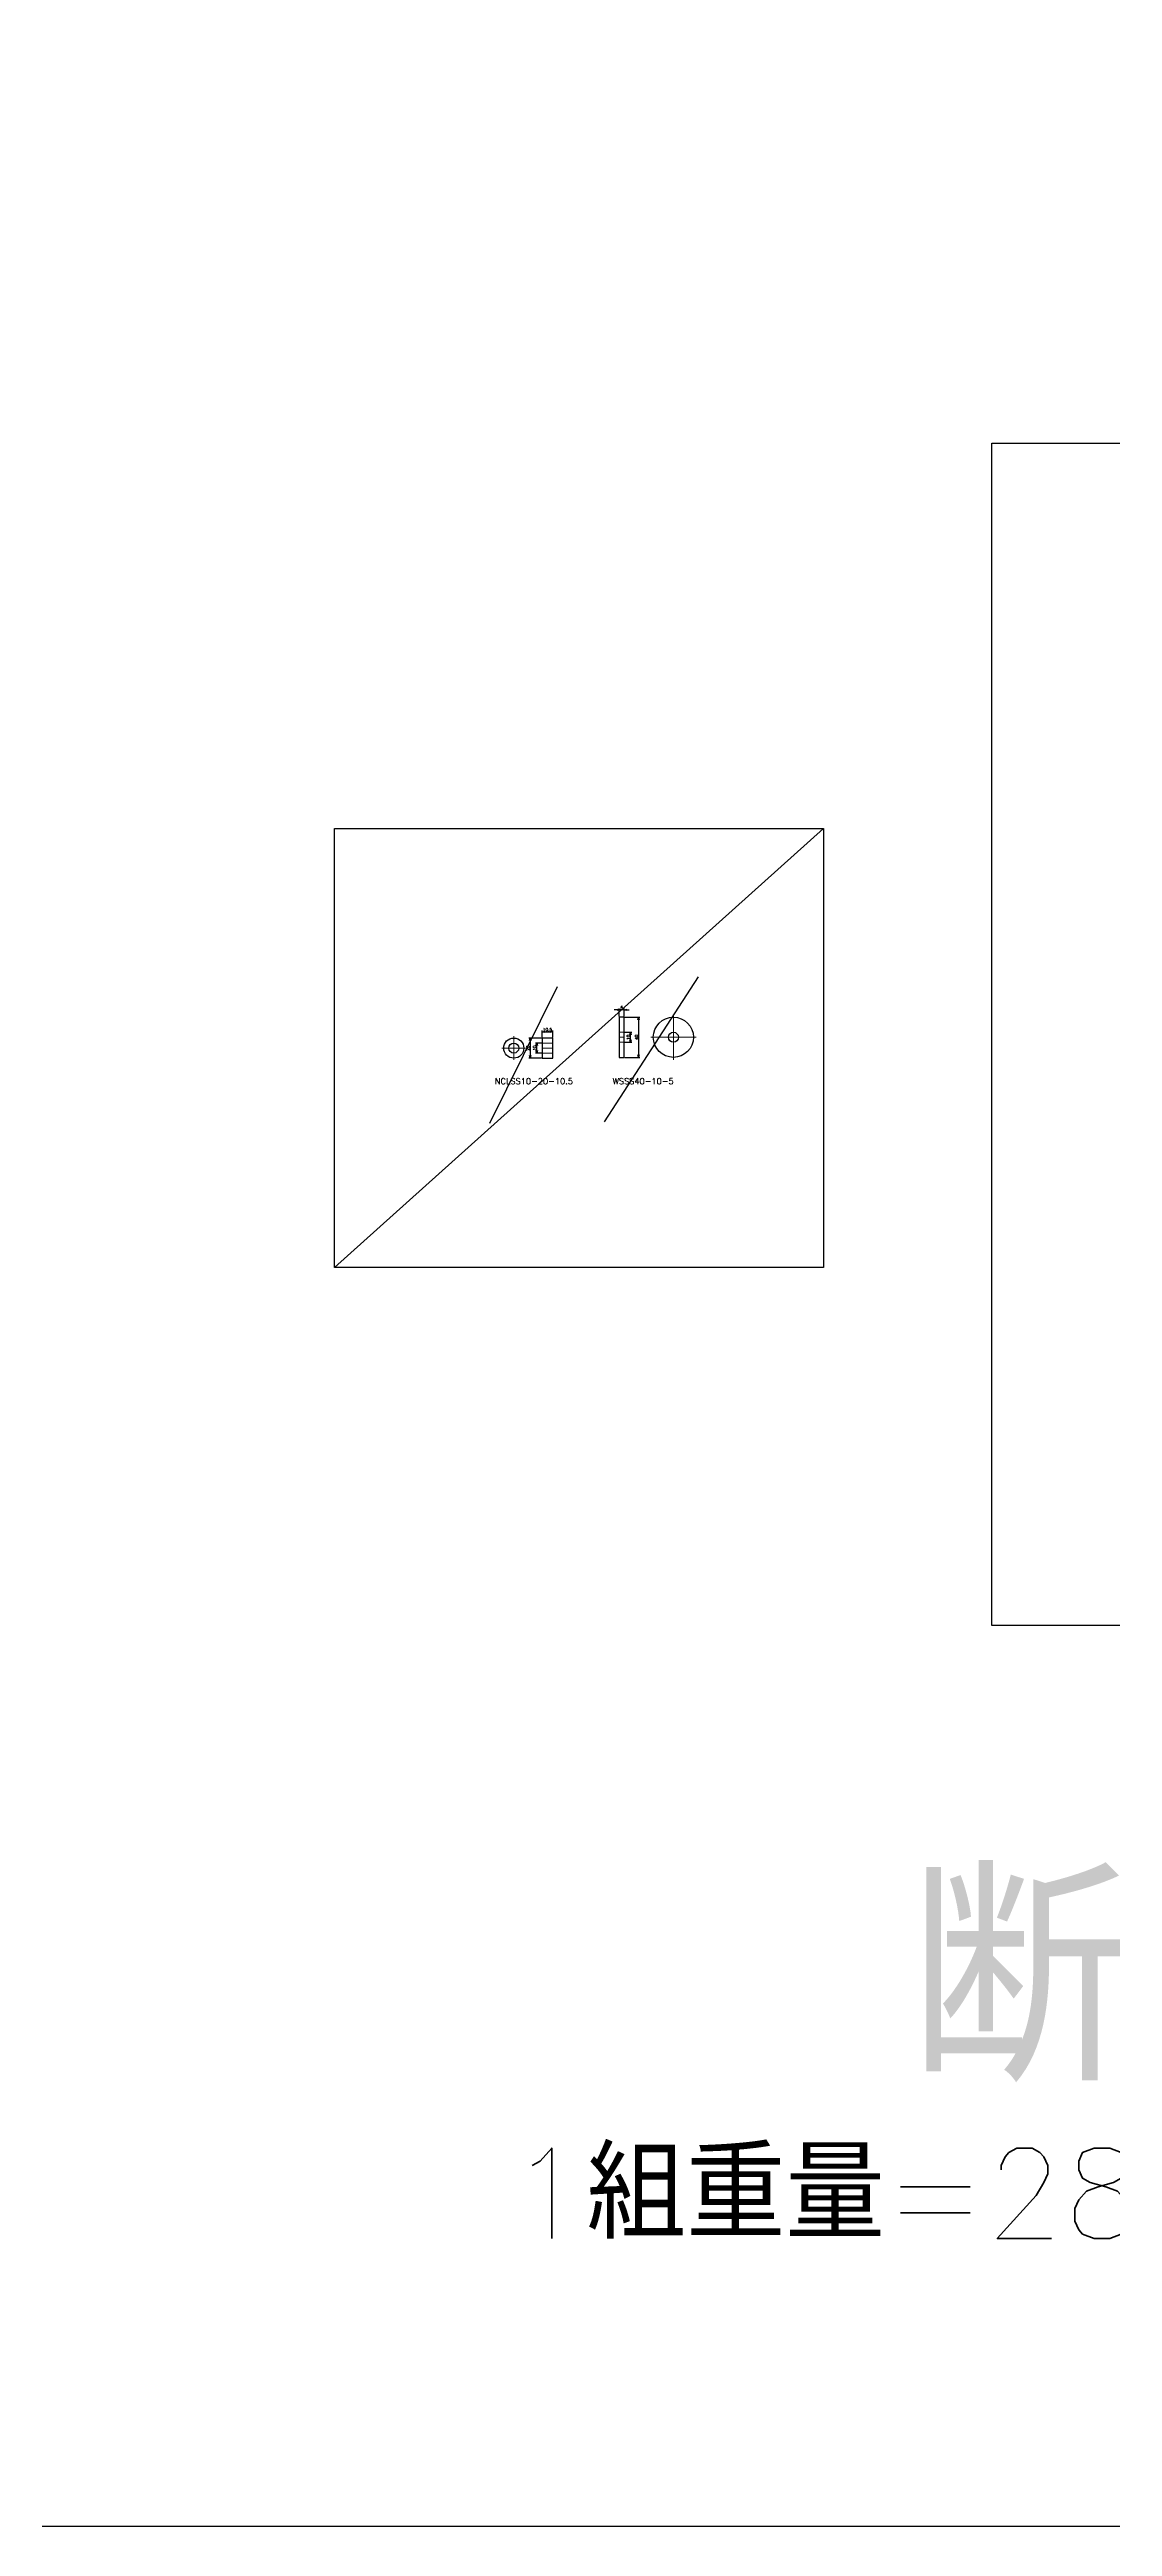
# Model space of a CAD drawing. Header units: millimetres. Extents: x -16130 to 36813, y -8099 to 27484.
# Drawn here: x 6324 to 7382, y -6276 to -3810 of the extents above; entities that cross this region are included whole.
import ezdxf

# ---------------------------------------------------------------- set-up
doc = ezdxf.new("R2010")
doc.units = ezdxf.units.MM
doc.header["$LTSCALE"] = 6
doc.header["$PDMODE"] = 99
doc.header["$PDSIZE"] = 1
doc.linetypes.add('CENTER2', pattern=[28.575, 19.05, -3.175, 3.175, -3.175])
doc.linetypes.add('HIDDEN', pattern=[9.525, 6.35, -3.175])
for name, color, linetype, lineweight in [('04_HIDDEN', 2, 'HIDDEN', 13), ('05_CENTER', 4, 'CENTER2', 13), ('08_DIM', 3, 'Continuous', 13)]:
    doc.layers.add(name, color=color, linetype=linetype, lineweight=lineweight)
doc.layers.add('10_DRAFT', color=8, linetype='Continuous', lineweight=0, plot=False)
doc.styles.add('KSS_TXT', font='txt.shx', dxfattribs={"bigfont": 'extfont2.shx'})
doc.dimstyles.new('KSS_DIM', dxfattribs={"dimtxt": 3, "dimasz": 2.5, "dimexe": 1.25, "dimexo": 0.625, "dimtad": 1, "dimdsep": 46, "dimtxsty": 'KSS_TXT', "dimblk": 'OPEN30', "dimcen": 0, "dimazin": 2, "dimtfac": 0.75, "dimtmove": 0, "dimatfit": 3, "dimldrblk": 'OPEN30', "dimfxl": 1, "dimtolj": 1, "dimarcsym": 0})

# ---------------------------------------------------------------- blocks, each defined once
blk = doc.blocks.new('NCLSS10-20-10.5a_1_1')
at = {"color": 0}
blk.add_lwpolyline([(-10, 0), (10, 0), (10, 10.5), (-10, 10.5)], close=True, dxfattribs=at)
at = {"layer": '04_HIDDEN', "color": 0}
for p, q in [((-5, 10.5), (-5, 0)), ((5, 10.5), (5, 0))]:
    blk.add_line(p, q, dxfattribs=at)
at = {"layer": '10_DRAFT'}
blk.add_line((0, 10.5), (0, 0), dxfattribs=at)
blk = doc.blocks.new('NCLSS10-20-10.5b_1_1')
at = {"color": 0}
for radius in [10, 5]:
    blk.add_circle((0, 0), radius, dxfattribs=at)
at = {"layer": '05_CENTER', "color": 0}
for p, q in [((11.8, 0), (-11.8, 0)), ((0, -11.8), (0, 11.8))]:
    blk.add_line(p, q, dxfattribs=at)
blk = doc.blocks.new('_Open30')
at = {"color": 0, "linetype": 'ByBlock', "lineweight": -2}
for p, q in [((-1, 0.27), (0, 0)), ((0, 0), (-1, -0.27)), ((0, 0), (-1, 0))]:
    blk.add_line(p, q, dxfattribs=at)
blk = doc.blocks.new('*D1710')
at = {"layer": '08_DIM', "color": 0, "lineweight": -2, "transparency": 16777216}
for p, q in [((6813.6, -4798.9), (6807.4, -4798.9)), ((6808.7, -4806.4), (6808.7, -4801.4)), ((6813.6, -4808.9), (6807.4, -4808.9))]:
    blk.add_line(p, q, dxfattribs=at)
at = {"layer": 'Defpoints', "color": 0, "transparency": 16777216}
for p in [(6808.7, -4798.9), (6814.2, -4798.9), (6814.2, -4808.9)]:
    blk.add_point(p, dxfattribs=at)
at = {"layer": '08_DIM', "color": 0, "lineweight": -2, "transparency": 16777216, "xscale": 2.5, "yscale": 2.5, "zscale": 2.5}
for p, rotation in [((6808.7, -4798.9), 90), ((6808.7, -4808.9), 270)]:
    blk.add_blockref('_Open30', p, dxfattribs=dict(at, rotation=rotation))
at = {"layer": '08_DIM', "color": 0, "transparency": 16777216, "insert": (6806.6, -4803.9), "char_height": 3, "attachment_point": 5, "rotation": 90, "style": 'KSS_TXT'}
blk.add_mtext('\\A1;10', dxfattribs=at)
blk = doc.blocks.new('*D1711')
at = {"layer": '08_DIM', "color": 0, "lineweight": -2, "transparency": 16777216}
for p, q in [((6813.6, -4793.9), (6800.9, -4793.9)), ((6802.1, -4796.4), (6802.1, -4811.4)), ((6813.6, -4813.9), (6800.9, -4813.9))]:
    blk.add_line(p, q, dxfattribs=at)
at = {"layer": 'Defpoints', "color": 0, "transparency": 16777216}
for p in [(6814.2, -4793.9), (6802.1, -4813.9), (6814.2, -4813.9)]:
    blk.add_point(p, dxfattribs=at)
at = {"layer": '08_DIM', "color": 0, "lineweight": -2, "transparency": 16777216, "xscale": 2.5, "yscale": 2.5, "zscale": 2.5}
for p, rotation in [((6802.1, -4793.9), 90), ((6802.1, -4813.9), 270)]:
    blk.add_blockref('_Open30', p, dxfattribs=dict(at, rotation=rotation))
at = {"layer": '08_DIM', "color": 0, "transparency": 16777216, "insert": (6800, -4803.9), "char_height": 3, "attachment_point": 5, "rotation": 90, "style": 'KSS_TXT'}
blk.add_mtext('\\A1;20', dxfattribs=at)
blk = doc.blocks.new('*D1712')
at = {"layer": '08_DIM', "color": 0, "lineweight": -2, "transparency": 16777216}
for p, q in [((6814.2, -4793.2), (6814.2, -4786.3)), ((6816.7, -4787.6), (6822.2, -4787.6)), ((6824.7, -4793.2), (6824.7, -4786.3))]:
    blk.add_line(p, q, dxfattribs=at)
at = {"layer": 'Defpoints', "color": 0, "transparency": 16777216}
for p in [(6814.2, -4793.9), (6824.7, -4787.6), (6824.7, -4793.9)]:
    blk.add_point(p, dxfattribs=at)
at = {"layer": '08_DIM', "color": 0, "lineweight": -2, "transparency": 16777216, "xscale": 2.5, "yscale": 2.5, "zscale": 2.5, "rotation": 180}
blk.add_blockref('_Open30', (6814.2, -4787.6), dxfattribs=at)
at = {"layer": '08_DIM', "color": 0, "lineweight": -2, "transparency": 16777216, "xscale": 2.5, "yscale": 2.5, "zscale": 2.5}
blk.add_blockref('_Open30', (6824.7, -4787.6), dxfattribs=at)
at = {"layer": '08_DIM', "color": 0, "transparency": 16777216, "insert": (6819.4, -4785.4), "char_height": 3, "attachment_point": 5, "style": 'KSS_TXT'}
blk.add_mtext('\\A1;10.5', dxfattribs=at)
blk = doc.blocks.new('*D1713')
at = {"layer": '08_DIM', "color": 0, "lineweight": -2, "transparency": 16777216}
for p, q in [((6896.6, -4788.1), (6903.4, -4788.1)), ((6896.6, -4798.1), (6903.4, -4798.1)), ((6902.2, -4795.6), (6902.2, -4790.6))]:
    blk.add_line(p, q, dxfattribs=at)
at = {"layer": 'Defpoints', "color": 0, "transparency": 16777216}
for p in [(6895.9, -4788.1), (6895.9, -4798.1), (6902.2, -4788.1)]:
    blk.add_point(p, dxfattribs=at)
at = {"layer": '08_DIM', "color": 0, "lineweight": -2, "transparency": 16777216, "xscale": 2.5, "yscale": 2.5, "zscale": 2.5}
for p, rotation in [((6902.2, -4788.1), 90), ((6902.2, -4798.1), 270)]:
    blk.add_blockref('_Open30', p, dxfattribs=dict(at, rotation=rotation))
at = {"layer": '08_DIM', "color": 0, "transparency": 16777216, "insert": (6900, -4793.1), "char_height": 3, "attachment_point": 5, "rotation": 90, "style": 'KSS_TXT'}
blk.add_mtext('\\A1;10', dxfattribs=at)
blk = doc.blocks.new('*D1714')
at = {"layer": '08_DIM', "color": 0, "lineweight": -2, "transparency": 16777216}
for p, q in [((6896.6, -4773.1), (6911.5, -4773.1)), ((6910.2, -4775.6), (6910.2, -4810.6)), ((6896.6, -4813.1), (6911.5, -4813.1))]:
    blk.add_line(p, q, dxfattribs=at)
at = {"layer": 'Defpoints', "color": 0, "transparency": 16777216}
for p in [(6895.9, -4773.1), (6895.9, -4813.1), (6910.2, -4813.1)]:
    blk.add_point(p, dxfattribs=at)
at = {"layer": '08_DIM', "color": 0, "lineweight": -2, "transparency": 16777216, "xscale": 2.5, "yscale": 2.5, "zscale": 2.5}
for p, rotation in [((6910.2, -4773.1), 90), ((6910.2, -4813.1), 270)]:
    blk.add_blockref('_Open30', p, dxfattribs=dict(at, rotation=rotation))
at = {"layer": '08_DIM', "color": 0, "transparency": 16777216, "insert": (6908.1, -4793.1), "char_height": 3, "attachment_point": 5, "rotation": 90, "style": 'KSS_TXT'}
blk.add_mtext('\\A1;40', dxfattribs=at)
blk = doc.blocks.new('*D1715')
at = {"layer": '08_DIM', "color": 0, "lineweight": -2, "transparency": 16777216}
for p, q in [((6888.4, -4765.8), (6885.9, -4765.8)), ((6890.9, -4772.5), (6890.9, -4764.5)), ((6895.9, -4765.8), (6890.9, -4765.8)), ((6895.9, -4772.5), (6895.9, -4764.5)), ((6898.4, -4765.8), (6900.9, -4765.8))]:
    blk.add_line(p, q, dxfattribs=at)
at = {"layer": 'Defpoints', "color": 0, "transparency": 16777216}
for p in [(6890.9, -4765.8), (6890.9, -4773.1), (6895.9, -4773.1)]:
    blk.add_point(p, dxfattribs=at)
at = {"layer": '08_DIM', "color": 0, "lineweight": -2, "transparency": 16777216, "xscale": 2.5, "yscale": 2.5, "zscale": 2.5}
blk.add_blockref('_Open30', (6890.9, -4765.8), dxfattribs=at)
at = {"layer": '08_DIM', "color": 0, "lineweight": -2, "transparency": 16777216, "xscale": 2.5, "yscale": 2.5, "zscale": 2.5, "rotation": 180}
blk.add_blockref('_Open30', (6895.9, -4765.8), dxfattribs=at)
at = {"layer": '08_DIM', "color": 0, "transparency": 16777216, "insert": (6893.4, -4763.7), "char_height": 3, "attachment_point": 5, "style": 'KSS_TXT'}
blk.add_mtext('\\A1;5', dxfattribs=at)
blk = doc.blocks.new('WSSS40-10-5a_1_1')
at = {"color": 0}
blk.add_lwpolyline([(-5, -20), (0, -20), (0, 20), (-5, 20)], close=True, dxfattribs=at)
at = {"layer": '04_HIDDEN', "color": 0}
for p, q in [((-5, 5), (0, 5)), ((-5, -5), (0, -5))]:
    blk.add_line(p, q, dxfattribs=at)
at = {"layer": '10_DRAFT'}
blk.add_line((-5, 0), (0, 0), dxfattribs=at)
blk = doc.blocks.new('WSSS40-10-5b_1_1')
at = {"color": 0}
for radius in [20, 5]:
    blk.add_circle((0, 0), radius, dxfattribs=at)
at = {"layer": '05_CENTER', "color": 0}
for p, q in [((22.5, 0), (-22.5, 0)), ((0, -22.5), (0, 22.5))]:
    blk.add_line(p, q, dxfattribs=at)

msp = doc.modelspace()

# ---------------------------------------------------------------- linework, layer by layer
at = {"color": 3}
for p, q in [((7094.08747, -4585.38367), (6607.54754, -5022.18533)), ((6969.53559, -4733.04267), (6875.83821, -4877.38004)), ((6828.98952, -4742.72969), (6761.78588, -4878.99453))]:
    msp.add_line(p, q, dxfattribs=at)
at = {"color": 2}
msp.add_lwpolyline([(1041.39534, -1221.80001), (9149.08984, -1221.80001), (9149.08984, -6275.67349), (1041.39534, -6275.67349)], close=True, dxfattribs=at)
for points in [[(7261.6316, -4201.56067), (8547.24267, -4201.56067), (8547.24267, -5378.64944), (7261.6316, -5378.64944)], [(6607.54754, -4585.38367), (7094.08747, -4585.38367), (7094.08747, -5022.18533), (6607.54754, -5022.18533)]]:
    msp.add_lwpolyline(points, close=True)

# ---------------------------------------------------------------- block references
at = {"color": 4}
for name, p in [('WSSS40-10-5a_1_1', (6895.94977, -4793.10407)), ('WSSS40-10-5b_1_1', (6944.80387, -4793.10407))]:
    msp.add_blockref(name, p, dxfattribs=at)
at = {"color": 4, "rotation": 90}
for name, p in [('NCLSS10-20-10.5b_1_1', (6785.90184, -4803.87394)), ('NCLSS10-20-10.5a_1_1', (6824.67565, -4803.87394))]:
    msp.add_blockref(name, p, dxfattribs=at)

# ---------------------------------------------------------------- texts
at = {"style": 'KSS_TXT'}
for s, p in [('NCLSS10-20-10.5', (6767.1117, -4839.84089)), ('WSSS40-10-5', (6884.36374, -4839.84089))]:
    msp.add_text(s, height=6, dxfattribs=at).set_placement(p)
at = {"layer": '08_DIM', "style": 'KSS_TXT'}
msp.add_text('断熱カバー', height=200, dxfattribs=at).set_placement((7178.76243, -5831.37115))
at = {"layer": '08_DIM', "color": 6, "style": 'KSS_TXT'}
msp.add_text('1組重量=280+88=368kg', height=90, dxfattribs=at).set_placement((6781.1978, -5989.03847))

# ---------------------------------------------------------------- dimensions: what is measured, and where the dimension line sits
at = {"layer": '08_DIM'}
for base, p1, p2, picture, middle in [((6824.67565, -4787.5733), (6814.17565, -4793.87394), (6824.67565, -4793.87394), '*D1712', (6819.42565, -4785.44621)), ((6890.94977, -4765.79498), (6895.94977, -4773.10407), (6890.94977, -4773.10407), '*D1715', (6893.44977, -4763.66789))]:
    dim = msp.add_linear_dim(base=base, p1=p1, p2=p2, dimstyle='KSS_DIM', override={"dimscale": 1}, dxfattribs=at)
    dim.commit()
    dim.dimension.update_dxf_attribs({"geometry": picture, "text_midpoint": middle})
for base, p1, p2, picture, middle in [((6910.20114, -4813.10407), (6895.94977, -4773.10407), (6895.94977, -4813.10407), '*D1714', (6908.07614, -4793.10407)), ((6802.13364, -4813.87394), (6814.17565, -4793.87394), (6814.17565, -4813.87394), '*D1711', (6800.00864, -4803.87394)), ((6808.69468, -4798.87394), (6814.17565, -4808.87394), (6814.17565, -4798.87394), '*D1710', (6806.56968, -4803.87394)), ((6902.15661, -4788.10407), (6895.94977, -4798.10407), (6895.94977, -4788.10407), '*D1713', (6900.03161, -4793.10407))]:
    dim = msp.add_linear_dim(base=base, p1=p1, p2=p2, angle=90, dimstyle='KSS_DIM', override={"dimscale": 1}, dxfattribs=at)
    dim.commit()
    dim.dimension.update_dxf_attribs({"geometry": picture, "text_midpoint": middle})

doc.saveas('drawing.dxf')
